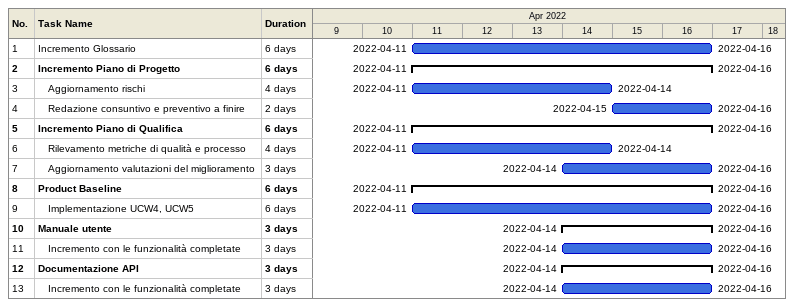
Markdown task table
| ID | Level | Task | Duration | Start | Finish |
|---|---|---|---|---|---|
| 1 | 1 | Incremento Glossario | 6d | 2022-04-11 | 2022-04-16 |
| 2 | 1 | **Incremento Piano di Progetto** | 6d | 2022-04-11 | 2022-04-16 |
| 3 | 2 | Aggiornamento rischi | 4d | 2022-04-11 | 2022-04-14 |
| 4 | 2 | Redazione consuntivo e preventivo a finire | 2d | 2022-04-15 | 2022-04-16 |
| 5 | 1 | **Incremento Piano di Qualifica** | 6d | 2022-04-11 | 2022-04-16 |
| 6 | 2 | Rilevamento metriche di qualità e processo | 4d | 2022-04-11 | 2022-04-14 |
| 7 | 2 | Aggiornamento valutazioni del miglioramento | 3d | 2022-04-14 | 2022-04-16 |
| 8 | 1 | **Product Baseline** | 6d | 2022-04-11 | 2022-04-16 |
| 9 | 2 | Implementazione UCW4, UCW5 | 6d | 2022-04-11 | 2022-04-16 |
| 10 | 1 | **Manuale utente** | 3d | 2022-04-14 | 2022-04-16 |
| 11 | 2 | Incremento con le funzionalità completate | 3d | 2022-04-14 | 2022-04-16 |
| 12 | 1 | **Documentazione API** | 3d | 2022-04-14 | 2022-04-16 |
| 13 | 2 | Incremento con le funzionalità completate | 3d | 2022-04-14 | 2022-04-16 |
